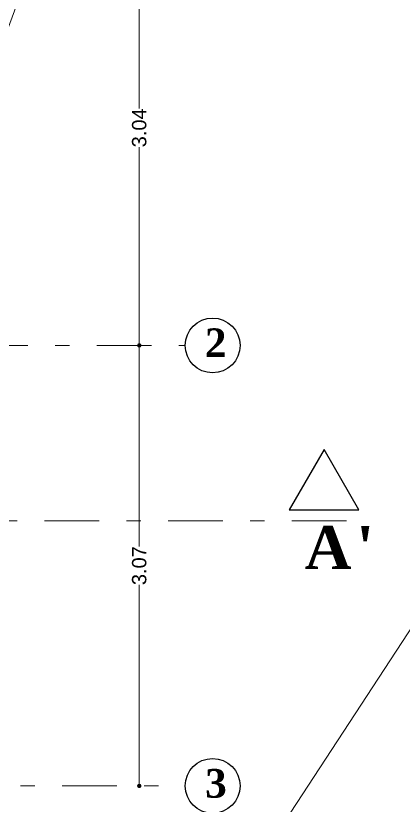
# Model space of a CAD drawing. Header units: inches. Extents: x 2908 to 3459, y -3172 to -55.
# Drawn here: x 3291.92 to 3294.62, y -199.15 to -193.64 of the extents above; entities that cross this region are included whole.
import ezdxf

# ---------------------------------------------------------------- set-up
doc = ezdxf.new("R2010")
doc.units = ezdxf.units.IN
doc.header["$MEASUREMENT"] = 0
doc.linetypes.add('DASHDOT', pattern=[25.4, 12.7, -6.35, 0, -6.35])
for name, color, linetype, lineweight in [('Capa2', 1, 'Continuous', 25), ('COTA', 1, 'Continuous', 9), ('E-EJES', 1, 'DASHDOT', 5), ('muros bajitos', 4, 'Continuous', 15)]:
    doc.layers.add(name, color=color, linetype=linetype, lineweight=lineweight)
doc.layers.add('TEXTO', color=4, linetype='Continuous')
doc.styles.add('Arial new', font='arial.ttf')
doc.styles.add('CONSTRUCTORA', font='times.ttf', dxfattribs={"height": 0.3})
doc.dimstyles.new('GUS', dxfattribs={"dimtxt": 0.1, "dimasz": 0.03, "dimexe": 0.05, "dimexo": 0.05, "dimgap": 0.005, "dimtad": 0, "dimzin": 1, "dimdsep": 46, "dimtxsty": 'Arial new', "dimblk": 'DOT', "dimcen": 0.01, "dimse1": 1, "dimse2": 1, "dimclrd": 1, "dimclre": 252, "dimclrt": 1, "dimaunit": 1, "dimadec": 0, "dimazin": 2, "dimtfac": 1, "dimtmove": 0, "dimatfit": 2, "dimldrblk": 'ARCHTICK', "dimfxl": 1, "dimlwd": -1, "dimlwe": -1, "dimarcsym": 1})

# ---------------------------------------------------------------- blocks, each defined once
blk = doc.blocks.new('_Dot')
at = {"color": 0, "linetype": 'ByBlock', "lineweight": -2}
blk.add_line((-0.5, 0), (-1, 0), dxfattribs=at)
at = {"color": 0, "linetype": 'ByBlock', "const_width": 0.5}
blk.add_lwpolyline([(-0.25, 0, 1), (0.25, 0, 1)], format="xyb", close=True, dxfattribs=at)
blk = doc.blocks.new('*D5007')
at = {"layer": 'COTA', "color": 1, "linetype": 'Continuous', "transparency": 16777216}
for p, q in [((3292.1998, -192.8136), (3291.0525, -195.9164)), ((3289.8111, -199.2734), (3290.9585, -196.1706))]:
    blk.add_line(p, q, dxfattribs=at)
at = {"layer": 'Defpoints', "color": 0, "transparency": 16777216}
for p in [(3291.9869, -192.7029), (3292.2102, -192.7855), (3289.5774, -199.219)]:
    blk.add_point(p, dxfattribs=at)
at = {"layer": 'COTA', "color": 1, "transparency": 16777216, "xscale": 0.03, "yscale": 0.03, "zscale": 0.03}
for p, rotation in [((3292.2102, -192.7855), 69.70662671698605), ((3289.8007, -199.3015), 249.7066267169861)]:
    blk.add_blockref('_Dot', p, dxfattribs=dict(at, rotation=rotation))
at = {"layer": 'COTA', "color": 1, "transparency": 16777216, "insert": (3291.0055, -196.0435), "char_height": 0.1, "attachment_point": 5, "rotation": 69.7066, "style": 'Arial new'}
blk.add_mtext('6.95', dxfattribs=at)
blk = doc.blocks.new('_ArchTick')
at = {"color": 0, "linetype": 'ByBlock', "const_width": 0.15}
blk.add_lwpolyline([(-0.5, -0.5), (0.5, 0.5)], dxfattribs=at)
blk = doc.blocks.new('*D5049')
at = {"layer": 'COTA', "color": 1, "linetype": 'Continuous', "transparency": 16777216}
for p, q in [((3292.7772, -192.9329), (3292.7772, -194.2865)), ((3292.7772, -195.9095), (3292.7772, -194.5558))]:
    blk.add_line(p, q, dxfattribs=at)
at = {"layer": 'Defpoints', "color": 0, "transparency": 16777216}
for p in [(3293.0976, -192.9029), (3292.7772, -195.9395), (3293.0975, -195.9395)]:
    blk.add_point(p, dxfattribs=at)
at = {"layer": 'COTA', "color": 1, "transparency": 16777216, "xscale": 0.03, "yscale": 0.03, "zscale": 0.03}
for p, rotation in [((3292.7772, -192.9029), 90), ((3292.7772, -195.9395), 270)]:
    blk.add_blockref('_Dot', p, dxfattribs=dict(at, rotation=rotation))
at = {"layer": 'COTA', "color": 1, "transparency": 16777216, "insert": (3292.7772, -194.4212), "char_height": 0.1, "attachment_point": 5, "rotation": 90, "style": 'Arial new'}
blk.add_mtext('3.04', dxfattribs=at)
blk = doc.blocks.new('*D5050')
at = {"layer": 'COTA', "color": 1, "linetype": 'Continuous', "transparency": 16777216}
for p, q in [((3292.7772, -195.9695), (3292.7772, -197.3415)), ((3292.7772, -198.9832), (3292.7772, -197.6112))]:
    blk.add_line(p, q, dxfattribs=at)
at = {"layer": 'Defpoints', "color": 0, "transparency": 16777216}
for p in [(3293.0975, -195.9395), (3292.7772, -199.0132), (3293.0975, -199.0132)]:
    blk.add_point(p, dxfattribs=at)
at = {"layer": 'COTA', "color": 1, "transparency": 16777216, "xscale": 0.03, "yscale": 0.03, "zscale": 0.03}
for p, rotation in [((3292.7772, -195.9395), 90), ((3292.7772, -199.0132), 270)]:
    blk.add_blockref('_Dot', p, dxfattribs=dict(at, rotation=rotation))
at = {"layer": 'COTA', "color": 1, "transparency": 16777216, "insert": (3292.7772, -197.4763), "char_height": 0.1, "attachment_point": 5, "rotation": 90, "style": 'Arial new'}
blk.add_mtext('3.07', dxfattribs=at)

msp = doc.modelspace()

# ---------------------------------------------------------------- linework, layer by layer
at = {"layer": 'Capa2', "elevation": -7.182}
msp.add_lwpolyline([(3294.0657, -196.6658), (3293.8232, -197.0858), (3294.3082, -197.0858)], close=True, dxfattribs=at)
at = {"layer": 'Capa2'}
for centre in [(3293.2887, -195.9395), (3293.2888, -199.0132)]:
    msp.add_circle(centre, 0.1912, dxfattribs=at)
at = {"layer": 'E-EJES', "ltscale": 0.03}
for p, q in [((3277.8279, -195.9395), (3293.0976, -195.9395)), ((3276.5999, -197.1636, -7.182), (3294.3082, -197.1641, -7.182)), ((3289.6537, -199.0132), (3293.0976, -199.0132))]:
    msp.add_line(p, q, dxfattribs=at)
at = {"layer": 'muros bajitos', "elevation": 9.231, "flags": 128}
msp.add_lwpolyline([(3303.1253, -190.1439), (3303.0536, -190.1834), (3298.3035, -193.4512), (3295.9189, -196.0072), (3293.7509, -199.3243)], dxfattribs=at)

# ---------------------------------------------------------------- texts
at = {"layer": 'TEXTO', "char_height": 0.2, "width": 4.725521, "attachment_point": 1, "rotation": 359.9982, "style": 'CONSTRUCTORA'}
for s, insert in [('{\\fTimes New Roman|b1|i0|c0|p18;\\T1.1;2}', (3293.2344, -195.8208)), ('{\\fTimes New Roman|b1|i0|c0|p18;\\T1.1;3}', (3293.2362, -198.8951))]:
    msp.add_mtext(s, dxfattribs=dict(at, insert=insert))
at = {"layer": 'TEXTO', "insert": (3293.9293, -197.1998, -7.182), "char_height": 0.3, "width": 7.088282, "attachment_point": 1, "style": 'CONSTRUCTORA'}
msp.add_mtext("{\\fTimes New Roman|b1|i0|c0|p18;\\T1.1;A'}", dxfattribs=at)

# ---------------------------------------------------------------- dimensions: what is measured, and where the dimension line sits
at = {"layer": 'COTA'}
dim = msp.add_aligned_dim(p1=(3289.5774, -199.219), p2=(3291.9869, -192.7029), distance=-0.2381, dimstyle='GUS', dxfattribs=at)
dim.commit()
dim.dimension.update_dxf_attribs({"geometry": '*D5007', "text_midpoint": (3291.0055, -196.0435)})
for base, p1, p2, picture, middle in [((3292.7772, -195.9395), (3293.0976, -192.9029), (3293.0975, -195.9395), '*D5049', (3292.7772, -194.4212)), ((3292.7772, -199.0132), (3293.0975, -195.9395), (3293.0975, -199.0132), '*D5050', (3292.7772, -197.4763))]:
    dim = msp.add_linear_dim(base=base, p1=p1, p2=p2, angle=90, dimstyle='GUS', dxfattribs=at)
    dim.commit()
    dim.dimension.update_dxf_attribs({"geometry": picture, "text_midpoint": middle})

doc.saveas('drawing.dxf')
